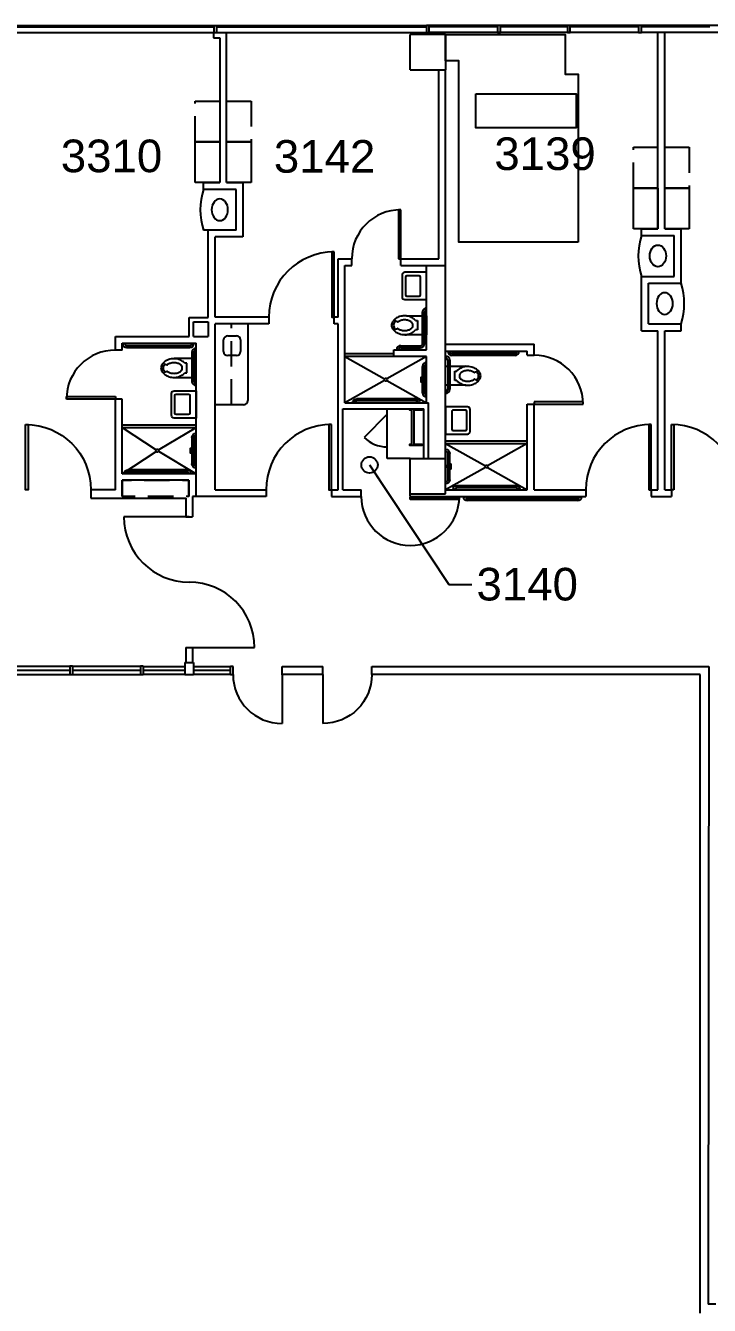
# Model space of a CAD drawing. Extents: x 338 to 7662, y 1527 to 4766.
# Drawn here: x 5923 to 6426, y 3748 to 4690 of the extents above; entities that cross this region are included whole.
import ezdxf

# ---------------------------------------------------------------- set-up
doc = ezdxf.new("R2010")
doc.units = 0
doc.header["$LTSCALE"] = 150
doc.header["$MEASUREMENT"] = 0
doc.linetypes.add('HIDDEN2', pattern=[0.1875, 0.125, -0.0625])
doc.layers.get('0').update_dxf_attribs({"linetype": 'CONTINUOUS'})
for name, color, linetype in [('A-ANNO-TX192', 4, 'CONTINUOUS'), ('A-COLS', 5, 'CONTINUOUS'), ('A-DOOR', 2, 'CONTINUOUS'), ('A-FLOR-ACCS', 1, 'CONTINUOUS'), ('A-FLOR-CASE', 3, 'CONTINUOUS'), ('A-FLOR-CASE-UPPR', 3, 'HIDDEN2'), ('A-FLOR-HRAL', 1, 'CONTINUOUS'), ('A-FLOR-PFIX', 2, 'CONTINUOUS'), ('A-FLOR-STRS', 2, 'CONTINUOUS'), ('A-GLAZ', 2, 'CONTINUOUS'), ('A-GLAZ-SILL', 1, 'CONTINUOUS'), ('A-SHFT', 1, 'CONTINUOUS'), ('A-WALL-FULL', 6, 'CONTINUOUS'), ('X-EQPM', 2, 'CONTINUOUS'), ('X-MEDGAS', 5, 'CONTINUOUS')]:
    doc.layers.add(name, color=color, linetype=linetype)
doc.styles.add('ARIAL', font='arial.ttf')
doc.styles.get("Standard").update_dxf_attribs({"font": 'simplex'})
doc.dimstyles.new('DIM1-4', dxfattribs={"dimscale": 48, "dimtxt": 0.09375, "dimasz": 0.125, "dimexe": 0.125, "dimexo": 0.09375, "dimgap": 0, "dimtad": 1, "dimdec": 4, "dimzin": 7, "dimdsep": 46, "dimlunit": 4, "dimtxsty": 'Standard', "dimcen": 2.25, "dimdle": 1.5, "dimadec": 0, "dimazin": 0, "dimtfac": 1, "dimtdec": 4, "dimtix": 1, "dimtofl": 0, "dimtmove": 2, "dimatfit": 3, "dimfxl": 0, "dimtolj": 1, "dimtzin": 0, "dimarcsym": 0})

# ---------------------------------------------------------------- blocks, each defined once
blk = doc.blocks.new('DOOR48')
blk.add_lwpolyline([(0, 48), (-1.75, 48), (-1.75, 0), (0, 0)], close=True)
blk.add_arc((0, 0), 48, 90, 180)
blk = doc.blocks.new('GRAB4')
for p, q in [((-21.75, 3), (21.75, 3)), ((-21.75, 1.5), (21.75, 1.5))]:
    blk.add_line(p, q)
for centre, radius, start, end in [((-21.75, 0), 3, 90, 180), ((-21.75, 0), 1.5, 90, 180), ((21.75, 0), 3, 0, 90), ((21.75, 0), 1.5, 0, 90)]:
    blk.add_arc(centre, radius, start, end)
blk = doc.blocks.new('SHOWERHEAD')
for p, q in [((1.87, 0.5), (0, 0.5)), ((1.87, -0.5), (0, -0.5))]:
    blk.add_line(p, q)
at = {"flags": 128}
blk.add_lwpolyline([(1, 0), (4, -1.73), (4, 1.73)], close=True, dxfattribs=at)
blk = doc.blocks.new('GRAB2')
for p, q in [((-3, -9.75), (-3, 9.75)), ((-1.5, -9.75), (-1.5, 9.75))]:
    blk.add_line(p, q)
for centre, radius, start, end in [((0, 9.75), 3, 90, 180), ((0, 9.75), 1.5, 90, 180), ((0, -9.75), 3, 180, 270), ((0, -9.75), 1.5, 180, 270)]:
    blk.add_arc(centre, radius, start, end)
blk = doc.blocks.new('LAV')
for p, q in [((0, -8), (-16, -8)), ((0, -28), (0, -8)), ((-18, -10), (-18, -26)), ((-15.5, -11.5), (-15.5, -24.5)), ((-5.5, -10.5), (-14.5, -10.5)), ((-4.5, -24.5), (-4.5, -11.5)), ((-16, -28), (0, -28)), ((-14.5, -25.5), (-5.5, -25.5))]:
    blk.add_line(p, q)
for centre, radius, start, end in [((-16, -10), 2, 90, 180), ((-14.5, -11.5), 1, 90, 180), ((-5.5, -11.5), 1, 0, 90), ((-16, -26), 2, 180, 270), ((-14.5, -24.5), 1, 180, 270), ((-5.5, -24.5), 1, 270, 0)]:
    blk.add_arc(centre, radius, start, end)
blk = doc.blocks.new('window')
at = {"layer": 'A-GLAZ'}
for p, q in [((0, 5), (0, 0)), ((2, 5), (2, 0)), ((2, 1), (156, 1))]:
    blk.add_line(p, q, dxfattribs=at)
at = {"layer": 'A-GLAZ', "linetype": 'Continuous'}
for p, q in [((0, 5), (2, 5)), ((0, 0), (2, 0))]:
    blk.add_line(p, q, dxfattribs=at)
at = {"layer": 'A-GLAZ-SILL'}
for p, q in [((2, 5), (156, 5)), ((2, 0), (156, 0))]:
    blk.add_line(p, q, dxfattribs=at)

msp = doc.modelspace()

# ---------------------------------------------------------------- linework, layer by layer
at = {"layer": 'A-COLS'}
for p, q in [((6206, 4657), (6206, 4683)), ((6232, 4683), (6232, 4657)), ((6206, 4345), (6206, 4371)), ((6206, 4371), (6232, 4371)), ((6232, 4345), (6232, 4371)), ((6206, 4345), (6232, 4345))]:
    msp.add_line(p, q, dxfattribs=at)
at = {"layer": 'A-COLS', "linetype": 'Continuous'}
for p, q in [((6232, 4683), (6206, 4683)), ((6206, 4657), (6232, 4657))]:
    msp.add_line(p, q, dxfattribs=at)
at = {"layer": 'A-DOOR'}
for p, q in [((6199, 4554), (6197.25, 4554)), ((6197.25, 4554), (6197.25, 4518)), ((6199, 4518), (6199, 4554)), ((6197.25, 4518), (6199, 4518)), ((6194, 4448), (6158, 4448)), ((6194, 4446), (6158, 4446)), ((5953.25, 4414.75), (5953.25, 4416.5)), ((5953.25, 4416.5), (5989.25, 4416.5)), ((5989.25, 4416.5), (5989.25, 4414.75)), ((5989.25, 4414.75), (5953.25, 4414.75)), ((6333, 4412.75), (6297, 4412.75)), ((6297, 4412.75), (6297, 4411)), ((6297, 4411), (6333, 4411)), ((6333, 4411), (6333, 4412.75)), ((5994.25, 4395.75), (6048.5, 4395.75)), ((5994.25, 4393.75), (6048.5, 4393.75)), ((6383, 4396), (6381.25, 4396)), ((6381.25, 4396), (6381.25, 4348)), ((6383, 4348), (6383, 4396)), ((6398, 4348), (6398, 4396)), ((6398, 4396), (6399.75, 4396)), ((6399.75, 4396), (6399.75, 4348)), ((6232, 4384), (6292, 4384)), ((6232, 4382), (6292, 4382)), ((6206, 4342.63), (6242, 4342.63)), ((6206, 4340.88), (6206, 4342.63)), ((6242, 4342.63), (6242, 4340.88)), ((6381.25, 4348), (6383, 4348)), ((6399.75, 4348), (6398, 4348)), ((6242, 4340.88), (6206, 4340.88)), ((6043.5, 4328), (5995.5, 4328)), ((6043.5, 4232), (6091.5, 4232)), ((6111.75, 4212), (6111.75, 4176)), ((6141.75, 4212), (6141.75, 4176))]:
    msp.add_line(p, q, dxfattribs=at)
for centre, radius, start, end in [((6199, 4518), 36, 90, 180), ((5989.25, 4414.75), 36, 90, 180), ((6297, 4411), 36, 0, 90), ((6383, 4348), 48, 90, 180), ((6398, 4348), 48, 0, 90), ((6206, 4343), 36, 180, 0)]:
    msp.add_arc(centre, radius, start, end, dxfattribs=at)
for centre, major_axis, start_param, end_param in [((6043.5, 4328), (-33.94, -33.94), 5.497787, 7.068583), ((6043.5, 4232), (33.94, 33.94), 5.497787, 7.068583), ((6111.75, 4212), (-25.46, 25.46), 0.785398, 2.356194)]:
    msp.add_ellipse(centre, major_axis=major_axis, ratio=1, start_param=start_param, end_param=end_param, dxfattribs=at)
at = {"layer": 'A-DOOR', "extrusion": (0, 0, -1)}
msp.add_ellipse((6141.75, 4212), major_axis=(25.46, 25.46), ratio=1, start_param=0.785398, end_param=2.356194, dxfattribs=at)
at = {"layer": 'A-FLOR-ACCS'}
for p, q in [((6189, 4371), (6189, 4407.5)), ((6206, 4371), (6189, 4371))]:
    msp.add_line(p, q, dxfattribs=at)
at = {"layer": 'A-FLOR-CASE'}
for p, q in [((6048, 4604), (6066, 4604)), ((6048, 4574), (6048, 4604)), ((6066, 4604), (6066, 4574)), ((6071, 4604), (6089, 4604)), ((6071, 4574), (6071, 4604)), ((6089, 4604), (6089, 4574)), ((6066, 4574), (6048, 4574)), ((6089, 4574), (6071, 4574)), ((6370, 4570), (6388, 4570)), ((6370, 4540), (6370, 4570)), ((6388, 4570), (6388, 4540)), ((6393, 4570), (6411, 4570)), ((6393, 4540), (6393, 4570)), ((6411, 4570), (6411, 4540)), ((6057.5, 4539), (6054, 4539)), ((6388, 4540), (6370, 4540)), ((6411, 4540), (6393, 4540)), ((6086.5, 4470), (6086.5, 4413.56)), ((6083.5, 4410.56), (6062.5, 4410.56))]:
    msp.add_line(p, q, dxfattribs=at)
for centre, radius, start, end in [((6099.6, 4554), 48, 161.79004, 198.20996), ((6421.54, 4520), 47.95, 161.7693, 198.2307), ((6359.35, 4485), 48.05, 341.81134, 18.18866), ((6083.5, 4413.56), 3, 270, 0)]:
    msp.add_arc(centre, radius, start, end, dxfattribs=at)
at = {"layer": 'A-FLOR-CASE-UPPR'}
for p, q in [((6048, 4634), (6066, 4634)), ((6048, 4604), (6048, 4634)), ((6071, 4634), (6089, 4634)), ((6089, 4634), (6089, 4604)), ((6066, 4604), (6048, 4604)), ((6089, 4604), (6071, 4604)), ((6370, 4600), (6388, 4600)), ((6370, 4570), (6370, 4600)), ((6393, 4600), (6411, 4600)), ((6411, 4600), (6411, 4570)), ((6388, 4570), (6370, 4570)), ((6411, 4570), (6393, 4570)), ((6074.5, 4410.56), (6074.5, 4470))]:
    msp.add_line(p, q, dxfattribs=at)
at = {"layer": 'A-FLOR-HRAL'}
for p, q in [((6329, 4341.5), (6248, 4341.5)), ((6329, 4340), (6248, 4340))]:
    msp.add_line(p, q, dxfattribs=at)
for centre, radius, start, end in [((6248, 4343), 3, 180, 270), ((6248, 4343), 1.5, 180, 270), ((6329, 4343), 3, 270, 0), ((6329, 4343), 1.5, 270, 0)]:
    msp.add_arc(centre, radius, start, end, dxfattribs=at)
at = {"layer": 'A-FLOR-PFIX', "linetype": 'Continuous'}
for p, q in [((6203.12, 4476), (6218, 4476)), ((6218, 4476), (6218, 4472.02)), ((6194.47, 4465.84), (6196.7, 4466.58)), ((6196.7, 4471.52), (6194.5, 4472.25)), ((6209.74, 4472.55), (6211.29, 4472.55)), ((6211.29, 4465.55), (6209.74, 4465.55)), ((6211.29, 4472.55), (6211.29, 4465.55)), ((6218, 4472.02), (6218, 4469)), ((6218, 4469), (6218, 4465.98)), ((6218, 4465.98), (6218, 4462)), ((6218, 4462), (6203.12, 4462)), ((6048.5, 4444.58), (6033.62, 4444.58)), ((6048.5, 4440.6), (6048.5, 4444.58)), ((6024.97, 4440.74), (6027.2, 4440)), ((6027.2, 4435.06), (6025, 4434.33)), ((6041.79, 4441.03), (6040.24, 4441.03)), ((6041.79, 4434.03), (6041.79, 4441.03)), ((6048.5, 4437.58), (6048.5, 4440.6)), ((6048.5, 4434.56), (6048.5, 4437.58)), ((6232, 4434.85), (6232, 4438.83)), ((6232, 4438.83), (6246.87, 4438.83)), ((6238.71, 4428.28), (6238.71, 4435.28)), ((6238.71, 4435.28), (6240.26, 4435.28)), ((6033.62, 4430.58), (6048.5, 4430.58)), ((6040.24, 4434.03), (6041.79, 4434.03)), ((6048.5, 4430.58), (6048.5, 4434.56)), ((6232, 4431.83), (6232, 4434.85)), ((6232, 4428.81), (6232, 4431.83)), ((6232, 4424.83), (6232, 4428.81)), ((6240.26, 4428.28), (6238.71, 4428.28)), ((6255.53, 4434.99), (6253.3, 4434.25)), ((6253.3, 4429.31), (6255.5, 4428.58)), ((6246.87, 4424.83), (6232, 4424.83))]:
    msp.add_line(p, q, dxfattribs=at)
at = {"layer": 'A-FLOR-PFIX'}
for p, q in [((6215, 4455.5), (6215, 4478.85)), ((6216.5, 4455.5), (6216.5, 4478.85)), ((5997.5, 4454.08), (6044, 4454.08)), ((6068.81, 4449.75), (6068.81, 4458.25)), ((6071.81, 4461.25), (6078.31, 4461.25)), ((6081.31, 4458.25), (6081.31, 4449.75)), ((6199, 4454), (6213.5, 4454)), ((5997.5, 4452.58), (6044, 4452.58)), ((6045.5, 4449.1), (6045.5, 4427.69)), ((6047, 4449.1), (6047, 4427.69)), ((6078.31, 4446.75), (6071.81, 4446.75)), ((6158, 4446), (6187.14, 4429.51)), ((6218, 4446), (6188.86, 4429.51)), ((6199, 4452.5), (6213.5, 4452.5)), ((6210, 4452.5), (6210, 4451)), ((6211.5, 4452.5), (6211.5, 4451)), ((6283, 4448.33), (6236.5, 4448.33)), ((6283, 4446.83), (6236.5, 4446.83)), ((6233.5, 4443.35), (6233.5, 4421.94)), ((6235, 4443.35), (6235, 4421.94)), ((6187.14, 4428.49), (6158, 4412)), ((6188.86, 4428.49), (6218, 4412)), ((5994.25, 4393.75), (6019.24, 4377.4)), ((6020.82, 4377.32), (6048.5, 4393.75)), ((6232, 4382), (6261.18, 4365.57)), ((6292, 4382), (6262.82, 4365.57)), ((5994.25, 4359.75), (6019.18, 4376.18)), ((6020.88, 4376.27), (6048.5, 4359.75)), ((6261.18, 4364.43), (6232, 4348)), ((6262.82, 4364.43), (6292, 4348))]:
    msp.add_line(p, q, dxfattribs=at)
for centre in [(6188, 4429), (6020, 4376.75), (6262, 4365)]:
    msp.add_circle(centre, 1, dxfattribs=at)
at = {"layer": 'A-FLOR-PFIX', "linetype": 'Continuous'}
for centre, radius, start, end in [((6199.86, 4467.07), 8.18, 133.30974, 147.23835), ((6194.65, 4472.73), 0.5, 136.57414, 251.75625), ((6199.68, 4467.96), 7.43, 126.67248, 136.57416), ((6200.96, 4466.25), 9.56, 107.14164, 126.67248), ((6201.79, 4463.56), 12.38, 90, 107.14164), ((6201.79, 4463.56), 9.38, 90.00002, 107.14159), ((6203.12, 4459.16), 16.84, 90, 95.19537), ((6201.79, 4463.56), 12.38, 72.8584, 89.99997), ((6201.79, 4463.56), 9.38, 72.85841, 89.99998), ((6202.62, 4466.25), 9.56, 53.32755, 72.85833), ((6203.89, 4467.96), 7.43, 38.13524, 53.3275), ((6196.87, 4469), 4.62, 147.23826, 180.00004), ((6196.87, 4469), 4.62, 179.99996, 212.76174), ((6199.86, 4470.93), 8.18, 212.76173, 237.23149), ((6196.87, 4469), 3.12, 147.23824, 180.00003), ((6196.87, 4469), 3.12, 179.99997, 212.76176), ((6194.63, 4465.37), 0.5, 108.24385, 225.67207), ((6199.86, 4467.07), 6.68, 132.75649, 147.23828), ((6199.86, 4470.93), 6.68, 212.76167, 226.31417), ((6201.83, 4473.99), 11.82, 237.23154, 255.07102), ((6196.86, 4472), 0.5, 251.75622, 305.5172), ((6196.86, 4466.1), 0.5, 54.4828, 108.24378), ((6200.96, 4466.25), 6.56, 107.14169, 125.51708), ((6200.96, 4471.85), 6.56, 234.48292, 252.85831), ((6201.79, 4474.54), 9.38, 252.85841, 269.99998), ((6201.79, 4474.54), 9.38, 270.00002, 287.14159), ((6202.62, 4466.25), 6.56, 53.32753, 72.85831), ((6202.62, 4471.85), 6.56, 287.14169, 306.67247), ((6202.62, 4471.85), 9.56, 287.14167, 306.67245), ((6203.89, 4467.96), 4.43, 38.13523, 53.32749), ((6203.89, 4470.14), 4.43, 306.67251, 321.86477), ((6205.16, 4469.05), 2.76, 323.41905, 36.58095), ((6203.89, 4470.14), 7.43, 306.67252, 321.86478), ((6203.12, 4478.84), 16.84, 255.07107, 269.99999), ((6201.79, 4474.54), 12.38, 261.73493, 287.14163), ((6033.62, 4427.74), 16.84, 90.00001, 104.92893), ((6027.37, 4437.58), 4.62, 147.23826, 180.00004), ((6027.37, 4437.58), 4.62, 179.99996, 212.76174), ((6030.36, 4435.65), 8.18, 122.76851, 147.23827), ((6030.36, 4439.51), 8.18, 212.76165, 226.69026), ((6027.37, 4437.58), 3.12, 147.23824, 180.00003), ((6027.37, 4437.58), 3.12, 179.99997, 212.76176), ((6025.13, 4441.21), 0.5, 134.32793, 251.75615), ((6030.36, 4435.65), 6.68, 133.68583, 147.23833), ((6030.36, 4439.51), 6.68, 212.76172, 227.24351), ((6032.33, 4432.59), 11.82, 104.92898, 122.76846), ((6027.36, 4440.48), 0.5, 251.75622, 305.5172), ((6027.36, 4434.58), 0.5, 54.4828, 108.24378), ((6031.46, 4434.73), 6.56, 107.14169, 125.51708), ((6032.29, 4432.04), 9.38, 90.00002, 107.14159), ((6032.29, 4432.04), 12.38, 72.85837, 98.26507), ((6032.29, 4432.04), 9.38, 72.85841, 89.99998), ((6033.12, 4434.73), 6.56, 53.32753, 72.85831), ((6033.12, 4440.33), 6.56, 287.14169, 306.67247), ((6033.12, 4434.73), 9.56, 53.32755, 72.85833), ((6034.39, 4436.44), 4.43, 38.13523, 53.32749), ((6034.39, 4438.62), 4.43, 306.67251, 321.86477), ((6035.66, 4437.53), 2.76, 323.41905, 36.58095), ((6034.39, 4436.44), 7.43, 38.13522, 53.32748), ((6246.11, 4430.69), 7.43, 126.67252, 141.86478), ((6247.38, 4428.98), 9.56, 107.14167, 126.67245), ((6247.38, 4428.98), 6.56, 107.14169, 126.67247), ((6248.21, 4426.29), 12.38, 81.73493, 107.14163), ((6248.21, 4426.29), 9.38, 90.00002, 107.14159), ((6246.87, 4421.99), 16.84, 75.07107, 89.99999), ((6248.21, 4426.29), 9.38, 72.85841, 89.99998), ((6249.04, 4428.98), 6.56, 54.48292, 72.85831), ((6248.17, 4426.84), 11.82, 57.23154, 75.07102), ((6250.14, 4429.9), 8.18, 32.76173, 57.23149), ((6255.37, 4435.46), 0.5, 288.24385, 45.67207), ((6025.15, 4433.86), 0.5, 108.24375, 223.42586), ((6030.18, 4438.62), 7.43, 223.42584, 233.32752), ((6031.46, 4440.33), 9.56, 233.32752, 252.85836), ((6031.46, 4440.33), 6.56, 234.48292, 252.85831), ((6032.29, 4443.02), 12.38, 252.85836, 270), ((6032.29, 4443.02), 9.38, 252.85841, 269.99998), ((6033.62, 4447.42), 16.84, 264.80463, 270), ((6032.29, 4443.02), 9.38, 270.00002, 287.14159), ((6032.29, 4443.02), 12.38, 270.00003, 287.1416), ((6033.12, 4440.33), 9.56, 287.14167, 306.67245), ((6034.39, 4438.62), 7.43, 306.6725, 321.86476), ((6246.11, 4432.87), 7.43, 218.13524, 233.3275), ((6247.38, 4434.58), 9.56, 233.32755, 252.85833), ((6244.84, 4431.78), 2.76, 143.41905, 216.58095), ((6246.11, 4430.69), 4.43, 126.67251, 141.86477), ((6246.11, 4432.87), 4.43, 218.13523, 233.32749), ((6247.38, 4434.58), 6.56, 233.32753, 252.85831), ((6248.21, 4437.27), 9.38, 252.85841, 269.99998), ((6248.21, 4437.27), 9.38, 270.00002, 287.14159), ((6249.04, 4434.58), 6.56, 287.14169, 305.51708), ((6249.04, 4434.58), 9.56, 287.14164, 306.67248), ((6253.14, 4434.73), 0.5, 234.4828, 288.24378), ((6253.14, 4428.83), 0.5, 71.75622, 125.5172), ((6250.14, 4433.76), 6.68, 312.75649, 327.23828), ((6250.14, 4429.9), 6.68, 32.76167, 46.31417), ((6250.32, 4432.87), 7.43, 306.67248, 316.57416), ((6255.35, 4428.11), 0.5, 316.57414, 71.75625), ((6253.13, 4431.83), 3.12, 359.99997, 32.76176), ((6253.13, 4431.83), 3.12, 327.23824, 0.00003), ((6250.14, 4433.76), 8.18, 313.30974, 327.23835), ((6253.13, 4431.83), 4.62, 359.99996, 32.76174), ((6253.13, 4431.83), 4.62, 327.23826, 0.00004), ((6248.21, 4437.27), 12.38, 252.8584, 269.99997), ((6246.87, 4441.67), 16.84, 270, 275.19537), ((6248.21, 4437.27), 12.38, 270, 287.14164)]:
    msp.add_arc(centre, radius, start, end, dxfattribs=at)
at = {"layer": 'A-FLOR-PFIX'}
for centre, radius, start, end in [((6218, 4478.85), 3, 90, 180), ((6218, 4478.85), 1.5, 90, 180), ((5997.5, 4455.58), 3, 180, 270), ((5997.5, 4455.58), 1.5, 180, 270), ((6044, 4455.58), 1.5, 270, 0), ((6044, 4455.58), 3, 270, 0), ((6071.81, 4458.25), 3, 90, 180), ((6078.31, 4458.25), 3, 0, 90), ((6199, 4451), 3, 90, 180), ((6213.5, 4455.5), 1.5, 270, 0), ((6213.5, 4455.5), 3, 270, 0), ((6048.5, 4449.1), 3, 90, 180), ((6048.5, 4449.1), 1.5, 90, 180), ((6071.81, 4449.75), 3, 180, 270), ((6078.31, 4449.75), 3, 270, 0), ((6199, 4451), 1.5, 90, 180), ((6232, 4443.35), 3, 0, 90), ((6232, 4443.35), 1.5, 0, 90), ((6236.5, 4449.83), 3, 180, 270), ((6236.5, 4449.83), 1.5, 180, 270), ((6283, 4449.83), 1.5, 270, 0), ((6283, 4449.83), 3, 270, 0), ((6048.5, 4427.69), 3, 180, 270), ((6048.5, 4427.69), 1.5, 180, 270), ((6232, 4421.94), 1.5, 270, 0), ((6232, 4421.94), 3, 270, 0)]:
    msp.add_arc(centre, radius, start, end, dxfattribs=at)
at = {"layer": 'A-FLOR-PFIX', "extrusion": (0, 0, -1)}
for centre in [(6066, 4554), (6393, 4485)]:
    msp.add_ellipse(centre, major_axis=(0, -8), ratio=0.75, dxfattribs=at)
at = {"layer": 'A-FLOR-PFIX'}
msp.add_ellipse((6388, 4520), major_axis=(0, 8), ratio=0.75, dxfattribs=at)
at = {"layer": 'A-FLOR-STRS'}
msp.add_lwpolyline([(6207.06, 4381.5), (6207.06, 4406.5), (6205.56, 4406.5), (6205.56, 4407.5), (6214.56, 4407.5), (6214.56, 4406.5), (6208.56, 4406.5), (6208.56, 4381.5), (6214.56, 4381.5), (6214.56, 4380.5), (6205.56, 4380.5), (6205.56, 4381.5)], close=True, dxfattribs=at)
at = {"layer": 'A-GLAZ'}
for p, q in [((6217.87, 4689.5), (6217.87, 4684.5)), ((6219.87, 4689.5), (6217.87, 4689.5)), ((6219.87, 4684.5), (6219.87, 4689.5)), ((6270.21, 4689.5), (6270.21, 4684.5)), ((6272.21, 4689.5), (6270.21, 4689.5)), ((6272.21, 4684.5), (6272.21, 4689.5)), ((6321.54, 4689.5), (6321.54, 4684.5)), ((6323.54, 4689.5), (6321.54, 4689.5)), ((6323.54, 4684.5), (6323.54, 4689.5)), ((6373.87, 4689.5), (6373.87, 4684.5)), ((6375.87, 4689.5), (6373.87, 4689.5)), ((6375.87, 4684.5), (6375.87, 4689.5)), ((6217.87, 4684.5), (6219.87, 4684.5)), ((6270.21, 4688.5), (6219.87, 4688.5)), ((6270.21, 4684.5), (6272.21, 4684.5)), ((6321.54, 4688.5), (6272.21, 4688.5)), ((6321.54, 4684.5), (6323.54, 4684.5)), ((6373.87, 4688.5), (6323.54, 4688.5)), ((6373.87, 4684.5), (6375.87, 4684.5)), ((6426.21, 4688.5), (6375.87, 4688.5)), ((6040.25, 4220.88), (6046.75, 4220.88)), ((6040.25, 4220.88), (6040.25, 4212)), ((6046.75, 4220.88), (6046.75, 4212)), ((5955.75, 4215), (5905.75, 4215)), ((5955.75, 4218.25), (5955.75, 4211.75)), ((5957.75, 4218.25), (5955.75, 4218.25)), ((5957.75, 4211.75), (5955.75, 4211.75)), ((5957.75, 4218.25), (5957.75, 4211.75)), ((6007.75, 4215), (5957.75, 4215)), ((6009.75, 4218.25), (6007.75, 4218.25)), ((6007.75, 4218.25), (6007.75, 4211.75)), ((6009.75, 4211.75), (6007.75, 4211.75)), ((6009.75, 4218.25), (6009.75, 4211.75)), ((6040.25, 4215), (6009.75, 4215)), ((6040.25, 4212), (6046.75, 4212)), ((6073.75, 4215), (6046.75, 4215)), ((6075.75, 4218), (6073.75, 4218)), ((6073.75, 4212), (6073.75, 4218)), ((6073.75, 4212), (6075.75, 4212)), ((6075.75, 4212), (6075.75, 4218))]:
    msp.add_line(p, q, dxfattribs=at)
at = {"layer": 'A-GLAZ-SILL'}
for p, q in [((6373.87, 4689.5), (6219.87, 4689.5)), ((6529.87, 4689.5), (6375.87, 4689.5)), ((6373.87, 4684.5), (6219.87, 4684.5)), ((6529.87, 4684.5), (6375.87, 4684.5)), ((5905.75, 4218.25), (5955.75, 4218.25)), ((5955.75, 4211.75), (5905.75, 4211.75)), ((5957.75, 4218.25), (6007.75, 4218.25)), ((6007.75, 4211.75), (5957.75, 4211.75)), ((6009.75, 4218), (6040.25, 4218)), ((6040.25, 4212), (6009.75, 4212)), ((6046.75, 4218), (6073.75, 4218)), ((6073.75, 4212), (6046.75, 4212))]:
    msp.add_line(p, q, dxfattribs=at)
at = {"layer": 'A-SHFT'}
msp.add_line((6189, 4403.5), (6172.03, 4386.53), dxfattribs=at)
msp.add_arc((6189, 4403.5), 24, 225, 270, dxfattribs=at)
at = {"layer": 'A-WALL-FULL'}
for p, q in [((6061.25, 4684.5), (6071, 4684.5)), ((6061.25, 4684.5), (6061.25, 4680.5)), ((6061.25, 4680.5), (6066, 4680.5)), ((6066, 4680.5), (6066, 4574)), ((6071, 4574), (6071, 4684.5)), ((6388, 4540), (6388, 4684.5)), ((6393, 4684.5), (6388, 4684.5)), ((6393, 4540), (6393, 4684.5)), ((6227, 4518), (6227, 4657)), ((6232, 4371), (6232, 4657)), ((6054, 4569), (6054, 4574)), ((6054, 4574), (6066, 4574)), ((6078, 4569), (6054, 4569)), ((6071, 4574), (6083, 4574)), ((6078, 4539), (6078, 4569)), ((6083, 4574), (6083, 4534)), ((6057.5, 4474.75), (6057.5, 4539)), ((6078, 4539), (6057.5, 4539)), ((6376, 4535), (6376, 4540)), ((6376, 4540), (6388, 4540)), ((6393, 4540), (6405, 4540)), ((6405, 4499), (6405, 4540)), ((6083, 4534), (6062.5, 4534)), ((6062.5, 4475), (6062.5, 4534)), ((6376, 4535), (6400, 4535)), ((6400, 4505), (6400, 4535)), ((6153, 4475), (6153, 4518)), ((6153, 4518), (6163, 4518)), ((6158, 4513), (6163, 4513)), ((6158, 4412), (6158, 4513)), ((6163, 4513), (6163, 4518)), ((6199, 4518), (6227, 4518)), ((6199, 4513), (6199, 4518)), ((6199, 4513), (6232, 4513)), ((6218, 4451), (6218, 4513)), ((6376, 4505), (6400, 4505)), ((6376, 4465), (6376, 4505)), ((6381, 4500), (6405, 4500)), ((6381, 4470), (6381, 4500)), ((6043.5, 4460.75), (6043.5, 4474.75)), ((6043.5, 4474.75), (6057.5, 4474.75)), ((6102, 4475), (6062.5, 4475)), ((6102, 4475), (6102, 4470)), ((6150, 4470), (6150, 4475)), ((6153, 4475), (6150, 4475)), ((6046.63, 4471.63), (6057.5, 4471.63)), ((6046.63, 4460.75), (6046.63, 4471.63)), ((6057.5, 4471.63), (6057.5, 4460.75)), ((6102, 4470), (6062.5, 4470)), ((6062.5, 4348), (6062.5, 4470)), ((6153, 4470), (6150, 4470)), ((6153, 4348), (6153, 4470)), ((6376, 4465), (6388, 4465)), ((6381, 4470), (6405, 4470)), ((6388, 4348), (6388, 4465)), ((6393, 4465), (6405, 4465)), ((6393, 4348), (6393, 4465)), ((6405, 4465), (6405, 4470)), ((5989.25, 4460.75), (6043.5, 4460.75)), ((5989.25, 4450.75), (5989.25, 4460.75)), ((5994.25, 4455.75), (6048.5, 4455.75)), ((5994.25, 4450.75), (5994.25, 4455.75)), ((6046.63, 4460.75), (6057.5, 4460.75)), ((6048.5, 4343), (6048.5, 4455.75)), ((6232, 4455), (6297, 4455)), ((6297, 4447), (6297, 4455)), ((5994.25, 4450.75), (5989.25, 4450.75)), ((6194, 4446), (6194, 4451)), ((6194, 4451), (6218, 4451)), ((6218, 4446), (6194, 4446)), ((6218, 4412), (6218, 4446)), ((6232, 4450), (6292, 4450)), ((6292, 4447), (6292, 4450)), ((6292, 4447), (6297, 4447)), ((5989.25, 4348), (5989.25, 4414.75)), ((5994.25, 4414.75), (5989.25, 4414.75)), ((5994.25, 4359.75), (5994.25, 4414.75)), ((6156.5, 4407.5), (6216, 4407.5)), ((6156.5, 4348), (6156.5, 4407.5)), ((6158, 4412), (6219.5, 4412)), ((6216, 4371), (6216, 4407.5)), ((6219.5, 4371), (6219.5, 4412)), ((6292, 4411), (6297, 4411)), ((6292, 4348), (6292, 4411)), ((6297, 4348), (6297, 4411)), ((6048.5, 4359.75), (5994.25, 4359.75)), ((6043.25, 4355), (5994.25, 4355)), ((5994.25, 4355), (5994.25, 4343)), ((6043.25, 4343), (6043.25, 4355)), ((5989.25, 4348), (5971.25, 4348)), ((5971.25, 4348), (5971.25, 4341.75)), ((5971.25, 4341.75), (6041, 4341.75)), ((6041, 4341.75), (6041, 4328)), ((6046, 4343), (6046, 4328)), ((6100, 4343), (6046, 4343)), ((6062.5, 4348), (6100, 4348)), ((6100, 4348), (6100, 4343)), ((6148, 4348), (6153, 4348)), ((6148, 4348), (6148, 4343)), ((6148, 4343), (6170, 4343)), ((6156.5, 4348), (6170, 4348)), ((6170, 4343), (6170, 4348)), ((6206, 4343), (6206, 4345)), ((6206, 4343), (6335, 4343)), ((6232, 4348), (6292, 4348)), ((6297, 4348), (6335, 4348)), ((6335, 4348), (6335, 4343)), ((6383, 4348), (6383, 4343)), ((6383, 4348), (6388, 4348)), ((6383, 4343), (6398, 4343)), ((6393, 4348), (6398, 4348)), ((6398, 4348), (6398, 4343)), ((6041, 4328), (6046, 4328)), ((6041, 4232), (6041, 4220.88)), ((6041, 4232), (6046, 4232)), ((6046, 4232), (6046, 4220.88)), ((6111.75, 4211.75), (6111.75, 4218)), ((6111.75, 4218), (6141.75, 4218)), ((6141.75, 4212), (6111.75, 4212)), ((6177.75, 4218), (6425.51, 4218)), ((6419, 4212), (6177.75, 4212)), ((6419, 3742.25), (6419, 4212)), ((6425.51, 4218), (6425, 3748.75)), ((6430.64, 3748.75), (6425, 3748.76))]:
    msp.add_line(p, q, dxfattribs=at)
for points in [[(6141.75, 4212), (6141.75, 4218)], [(6177.75, 4212), (6177.75, 4218)]]:
    msp.add_lwpolyline(points, dxfattribs=at)
at = {"layer": 'X-EQPM', "linetype": 'HIDDEN2', "flags": 128}
msp.add_lwpolyline([(5994.25, 4343), (5994.25, 4355), (6043.25, 4355), (6043.25, 4343)], close=True, dxfattribs=at)
at = {"layer": 'X-MEDGAS'}
for points in [[(6329.5, 4530.25), (6241.75, 4530.25), (6241.75, 4663.5), (6232, 4663.5), (6232, 4683), (6319.75, 4683), (6319.75, 4653.75), (6329.5, 4653.75)], [(6254.27, 4639.29), (6327.91, 4639.29), (6327.91, 4614.35), (6254.27, 4614.35)]]:
    msp.add_lwpolyline(points, close=True, dxfattribs=at)

# ---------------------------------------------------------------- block references
at = {"xscale": -1, "rotation": 179.9999999999998}
for p in [(5905.87, 4689.5), (6061.87, 4689.5)]:
    msp.add_blockref('window', p, dxfattribs=at)
at = {"layer": 'A-DOOR'}
for p in [(6150, 4475), (6148, 4348)]:
    msp.add_blockref('DOOR48', p, dxfattribs=at)
at = {"layer": 'A-DOOR', "xscale": -1}
msp.add_blockref('DOOR48', (5923.25, 4348), dxfattribs=at)
at = {"layer": 'A-FLOR-PFIX'}
for name, p in [('LAV', (6218, 4516)), ('GRAB2', (6218, 4429)), ('SHOWERHEAD', (6232, 4365))]:
    msp.add_blockref(name, p, dxfattribs=at)
at = {"layer": 'A-FLOR-PFIX', "xscale": -1}
for name, p in [('SHOWERHEAD', (6218, 4429)), ('GRAB4', (6188.35, 4412)), ('SHOWERHEAD', (6048.5, 4376.75)), ('GRAB2', (6232, 4365)), ('GRAB4', (6020.21, 4359.75)), ('GRAB4', (6262, 4348))]:
    msp.add_blockref(name, p, dxfattribs=at)
at = {"layer": 'A-FLOR-PFIX', "xscale": -1, "rotation": 179.9999999999998}
for name, p in [('LAV', (6048.5, 4392.75)), ('GRAB2', (6048.5, 4376.75))]:
    msp.add_blockref(name, p, dxfattribs=at)
at = {"layer": 'A-FLOR-PFIX', "rotation": 179.9999999999998}
msp.add_blockref('LAV', (6232, 4381), dxfattribs=at)

# ---------------------------------------------------------------- texts
at = {"layer": 'A-ANNO-TX192', "style": 'ARIAL'}
for s, p in [('3310', (5949.11, 4581.63)), ('3142', (6105.72, 4581.27)), ('3139', (6267.78, 4583.23)), ('3140', (6254.68, 4266.53))]:
    msp.add_text(s, height=24, dxfattribs=at).set_placement(p)

# ---------------------------------------------------------------- leaders
at = {"layer": 'A-ANNO-TX192'}
msp.add_leader([(6176.04, 4366.25), (6234.25, 4278.34), (6251.27, 4278.34)], dimstyle='DIM1-4', override={"dimscale": 96, "dimgap": 0, "dimtad": 0, "dimldrblk": 'DotBlank'}, dxfattribs=at)

doc.saveas('drawing.dxf')
